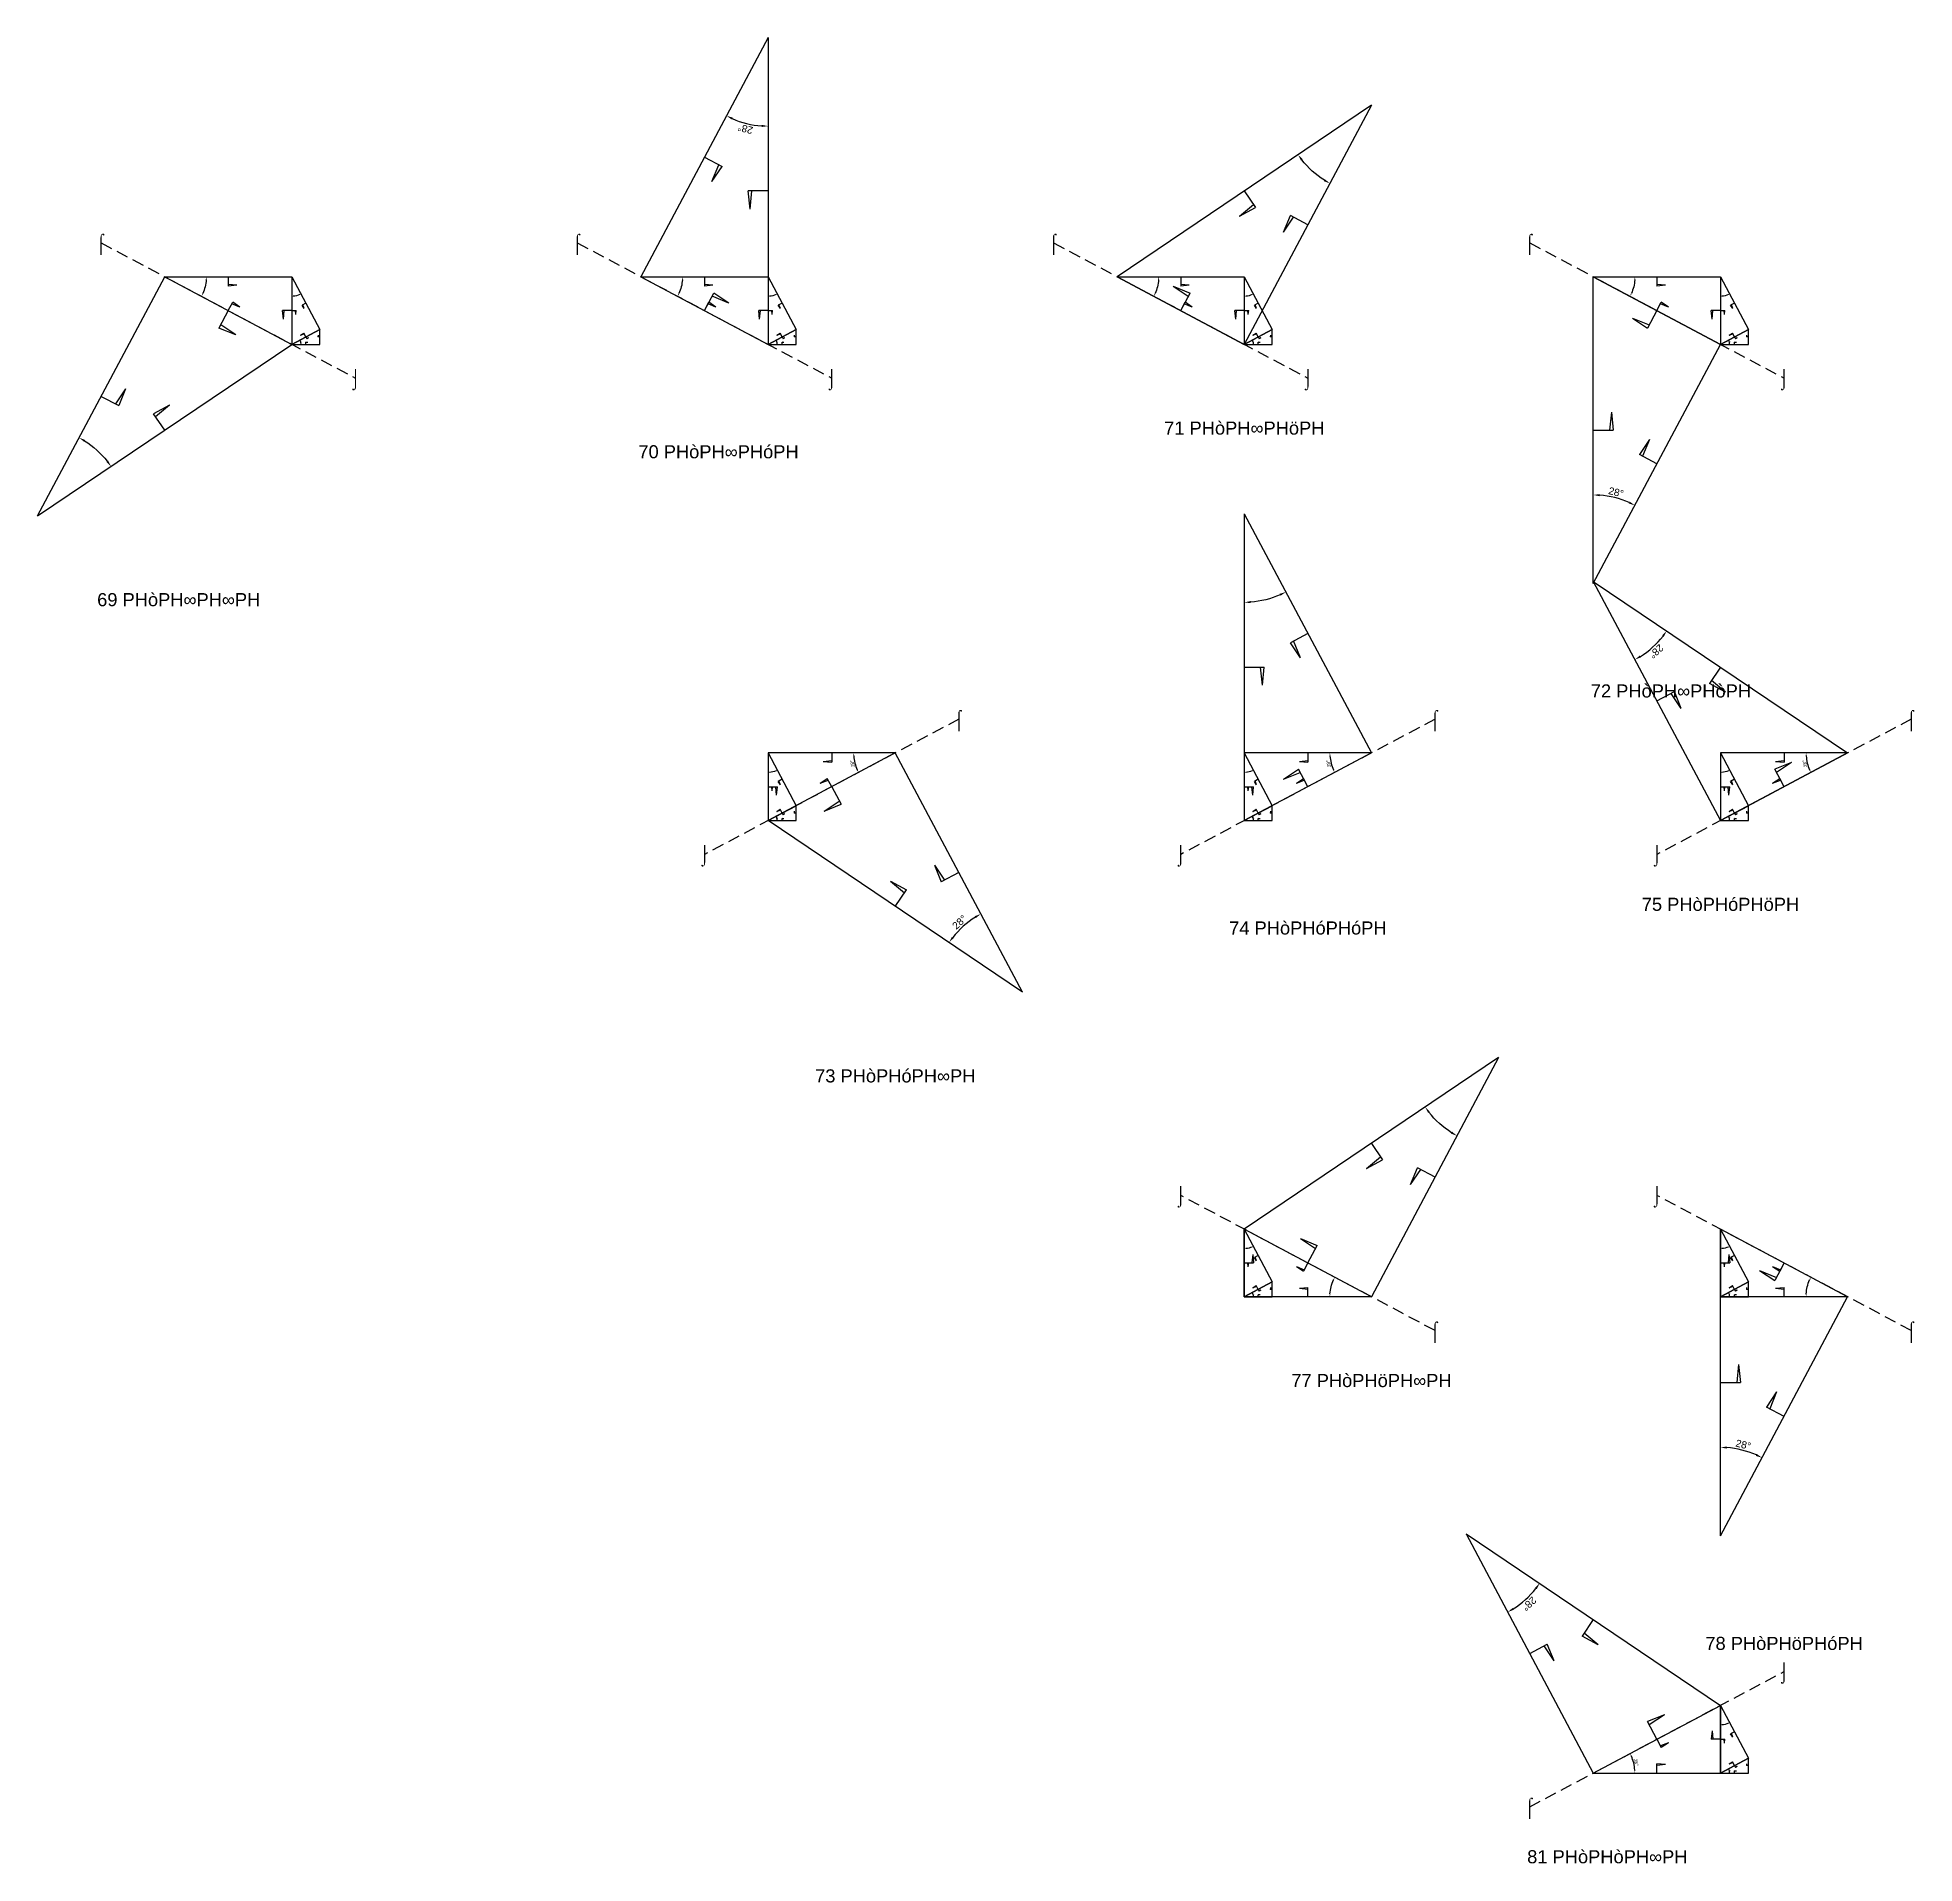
# Model space of a CAD drawing. Header units: millimetres. Extents: x 100562 to 3861006, y -7054888 to 24518.
# Drawn here: x 759279 to 1763679, y -6912219 to -5935153 of the extents above; entities that cross this region are included whole.
import ezdxf
from ezdxf.enums import TextEntityAlignment as Align

# ---------------------------------------------------------------- set-up
doc = ezdxf.new("R2010")
doc.units = ezdxf.units.MM
doc.header["$PDMODE"] = 35
doc.linetypes.add('DASHED', pattern=[19.05, 12.7, -6.35])
for name, color, linetype in [('BASE', 170, 'Continuous'), ('HYPOTENUSE', 20, 'Continuous'), ('PERPENDICULAR', 90, 'Continuous')]:
    doc.layers.add(name, color=color, linetype=linetype)
doc.styles.add('Arial', font='arial_0.ttf')
doc.dimstyles.new('ISO-25', dxfattribs={"dimtxt": 250, "dimasz": 100, "dimexe": 1.25, "dimexo": 0.625, "dimgap": 100, "dimtad": 1, "dimdec": 0, "dimtxsty": 'Arial', "dimcen": 2.5, "dimadec": 0, "dimazin": 0, "dimtfac": 1, "dimtdec": 0, "dimtmove": 0, "dimatfit": 3, "dimfxl": 1, "dimarcsym": 0})

# ---------------------------------------------------------------- blocks, each defined once
blk = doc.blocks.new('*D9')
at = {"color": 0, "lineweight": -2, "ltscale": 100, "transparency": 16777216}
blk.add_arc((0, 0), 4906, 4.08845, 23.91155, dxfattribs=at)
at = {"color": 0, "ltscale": 100, "transparency": 16777216}
for points in [[(4432, 1963), (4537, 2014), (4332, 2303)], [(4952, 352), (4835, 348), (4906, 0)]]:
    blk.add_solid(points, dxfattribs=at)
at = {"layer": 'Defpoints', "color": 0, "ltscale": 100, "transparency": 16777216}
for p in [(15000, 7976), (0, 0), (0, 0), (4841, 796), (15000, 0)]:
    blk.add_point(p, dxfattribs=at)
at = {"color": 0, "ltscale": 100, "transparency": 16777216, "insert": (5055, 1260), "char_height": 400, "attachment_point": 5, "rotation": 284, "style": 'Arial'}
blk.add_mtext('28°', dxfattribs=at)
blk = doc.blocks.new('SanjoyNathGeometrifyingTrigonometryFundamentalLockedSet')
at = {"color": 114, "linetype": 'DASHED', "ltscale": 100, "true_color": 0x139b48}
for p, q in [((14000, 4987.8), (13900, 3987.8)), ((14000, 4987.8), (14100, 3987.8)), ((15000, 3987.8), (13900, 3987.8))]:
    blk.add_line(p, q, dxfattribs=at)
at = {"color": 242, "linetype": 'DASHED', "ltscale": 100, "true_color": 0xcd2027}
for p, q in [((7500, 3987.8), (8016.4, 3016.6)), ((8852.4, 3574.3), (7922.5, 3193.2)), ((8852.4, 3574.3), (8016.4, 3016.6))]:
    blk.add_line(p, q, dxfattribs=at)
at = {"color": 159, "linetype": 'DASHED', "ltscale": 100, "true_color": 0x22346e}
for p, q in [((7500, 0), (7500, 1100)), ((8500, 1000), (7500, 1100)), ((8500, 1000), (7500, 900))]:
    blk.add_line(p, q, dxfattribs=at)
at = {"layer": 'BASE'}
blk.add_line((0, 0), (15000, 0), dxfattribs=at)
at = {"layer": 'HYPOTENUSE'}
blk.add_line((0, 0), (15000, 7975.6), dxfattribs=at)
at = {"layer": 'PERPENDICULAR'}
blk.add_line((15000, 0), (15000, 7975.6), dxfattribs=at)
at = {"color": 4, "ltscale": 100}
dim = blk.add_angular_dim_2l(base=(4841, 795.6), line1=((0, 0), (15000, 0)), line2=((0, 0), (15000, 7975.6)), dimstyle='ISO-25', override={"dimtxt": 400, "dimasz": 350, "dimgap": 100}, dxfattribs=at)
dim.commit()
dim.dimension.update_dxf_attribs({"geometry": '*D9', "text_midpoint": (5055.4, 1260.5)})

msp = doc.modelspace()

# ---------------------------------------------------------------- linework, layer by layer
at = {"linetype": 'DASHED', "ltscale": 500}
for p, q in [((793307, -6045056), (929421, -6117429)), ((1048135, -6045056), (1184249, -6117429)), ((1302964, -6045056), (1439078, -6117429)), ((1557792, -6045056), (1693906, -6117429)), ((1252306, -6299885), (1116192, -6372258)), ((1507134, -6299885), (1371021, -6372258)), ((1761963, -6299885), (1625849, -6372258)), ((1507134, -6627086), (1371021, -6554713)), ((1761963, -6627086), (1625849, -6554713)), ((1557792, -6881914), (1693906, -6809541))]:
    msp.add_line(p, q, dxfattribs=at)

# ---------------------------------------------------------------- block references
at = {"linetype": 'DASHED', "ltscale": 100}
for p, xscale, yscale, zscale, rotation in [((1150221, -5935153), 9.664338369144957, 9.664338369144957, 9.664338369144957, 241.9999999999999), ((1473106, -5971340), -9.664338369144957, 9.664338369144957, 9.664338369144957, 61.99999999999994), ((759279, -6191146), -9.664338369144945, 9.664338369144945, 9.664338369144945, 241.9999999999998), ((827336, -6063150), -4.537132037454117, 4.537132037454117, 4.537132037454117, 180), ((895392, -6063150), -2.130054468189511, 2.130054468189511, 2.130054468189511, 118), ((1082164, -6063150), -4.537132037454117, 4.537132037454117, 4.537132037454117, 180), ((1150221, -6063150), -2.130054468189511, 2.130054468189511, 2.130054468189511, 118), ((1336992, -6063150), -4.537132037454117, 4.537132037454117, 4.537132037454117, 180), ((1405049, -6063150), -2.130054468189511, 2.130054468189511, 2.130054468189511, 118), ((1591820, -6227333), 9.664338369144932, 9.664338369144932, 9.664338369144932, 61.99999999999982), ((1591820, -6063150), -4.537132037454117, 4.537132037454117, 4.537132037454117, 180), ((1659877, -6063150), -2.130054468189511, 2.130054468189511, 2.130054468189511, 118), ((1405049, -6189981), -9.664338369144934, 9.664338369144932, 9.664338369144932, 118.0000000000002), ((1591820, -6226168), 9.664338369144932, 9.664338369144932, 9.664338369144932, 298.0000000000002), ((1150221, -6317978), -2.130054468189511, 2.130054468189511, 2.130054468189511, 118), ((1218278, -6317978), 4.537132037454117, 4.537132037454117, 4.537132037454117, 180), ((1286335, -6445974), 9.664338369144957, 9.664338369144957, 9.664338369144957, 118.0000000000001), ((1405049, -6317978), -2.130054468189511, 2.130054468189511, 2.130054468189511, 118), ((1473106, -6317978), 4.537132037454117, 4.537132037454117, 4.537132037454117, 180), ((1659877, -6317978), -2.130054468189511, 2.130054468189511, 2.130054468189511, 118), ((1727934, -6317978), 4.537132037454117, 4.537132037454117, 4.537132037454117, 180), ((1541163, -6480996), -9.664338369144957, 9.664338369144957, 9.664338369144957, 61.99999999999994), ((1405049, -6572806), -2.130054468189511, 2.130054468189511, 2.130054468189511, 118), ((1659877, -6736989), 9.664338369144957, 9.664338369144957, 9.664338369144957, 61.9999999999999), ((1659877, -6572806), -2.130054468189511, 2.130054468189511, 2.130054468189511, 118), ((1523763, -6735824), 9.664338369144957, 9.664338369144957, 9.664338369144957, 298.0000000000001), ((1659877, -6827634), -2.130054468189511, 2.130054468189511, 2.130054468189511, 118)]:
    msp.add_blockref('SanjoyNathGeometrifyingTrigonometryFundamentalLockedSet', p, dxfattribs=dict(at, xscale=xscale, yscale=yscale, zscale=zscale, rotation=rotation))
at = {"linetype": 'DASHED'}
for p in [(895392, -6099336), (1150221, -6099336), (1405049, -6099336), (1659877, -6099336), (1150221, -6354164), (1405049, -6354164), (1659877, -6354164), (1405049, -6608993), (1659877, -6608993), (1659877, -6863821)]:
    msp.add_blockref('SanjoyNathGeometrifyingTrigonometryFundamentalLockedSet', p, dxfattribs=at)
at = {"linetype": 'DASHED', "ltscale": 100, "yscale": 4.537132037454117, "zscale": 4.537132037454117}
for p, xscale in [((1473106, -6608993), -4.537132037454117), ((1727934, -6608993), -4.537132037454117), ((1591820, -6863821), 4.537132037454117)]:
    msp.add_blockref('SanjoyNathGeometrifyingTrigonometryFundamentalLockedSet', p, dxfattribs=dict(at, xscale=xscale))

# ---------------------------------------------------------------- texts
at = {"linetype": 'DASHED', "ltscale": 100, "style": 'Arial'}
for s, p in [('⌠', (793307, -6045056)), ('⌠', (1048135, -6045056)), ('⌠', (1302964, -6045056)), ('⌠', (1557792, -6045056)), ('⌡', (929421, -6117429)), ('⌡', (1184249, -6117429)), ('⌡', (1439078, -6117429)), ('⌡', (1693906, -6117429)), ('71 PHòPH∞PHöPH', (1405049, -6144135)), ('70 PHòPH∞PHóPH', (1123692, -6156800)), ('69 PHòPH∞PH∞PH', (834836, -6235945)), ('72 PHòPH∞PHòPH', (1633349, -6284797)), ('⌠', (1252306, -6299885)), ('⌠', (1507134, -6299885)), ('⌠', (1761963, -6299885)), ('⌡', (1116192, -6372258)), ('⌡', (1371021, -6372258)), ('⌡', (1625849, -6372258)), ('75 PHòPHóPHöPH', (1659877, -6398963)), ('74 PHòPHóPHóPH', (1439078, -6411628)), ('73 PHòPHóPH∞PH', (1218278, -6490773)), ('⌡', (1371021, -6554713)), ('⌡', (1625849, -6554713)), ('⌠', (1507134, -6627086)), ('⌠', (1761963, -6627086)), ('77 PHòPHöPH∞PH', (1473106, -6653791)), ('78 PHòPHöPHóPH', (1693906, -6794453)), ('⌡', (1693906, -6809541)), ('⌠', (1557792, -6881914)), ('81 PHòPHòPH∞PH', (1599320, -6908620))]:
    msp.add_text(s, height=7000, dxfattribs=at).set_placement(p, align=Align.MIDDLE_CENTER)

doc.saveas('drawing.dxf')
